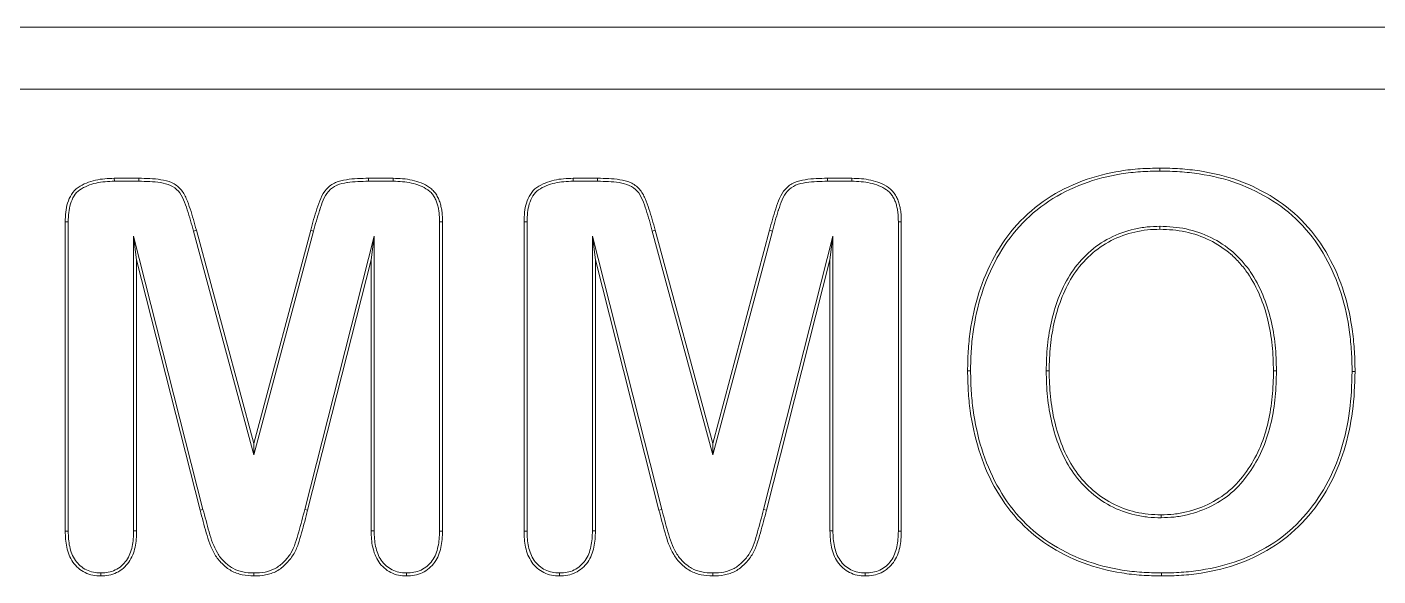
# Model space of a CAD drawing. Header units: millimetres. Extents: x 13 to 608, y 13 to 467.
# Drawn here: x 302.43 to 312.37, y 240.49 to 244.53 of the extents above; entities that cross this region are included whole.
import ezdxf

# ---------------------------------------------------------------- set-up
doc = ezdxf.new("R2010")
doc.units = ezdxf.units.MM
doc.header["$LTSCALE"] = 2.222222
doc.layers.add('Visible (ANSI)', color=7, linetype='Continuous', lineweight=9)
doc.layers.add('Visible Narrow (ANSI)', color=7, linetype='Continuous', lineweight=9)

msp = doc.modelspace()

# ---------------------------------------------------------------- linework, layer by layer
at = {"layer": 'Visible (ANSI)'}
for p, q in [((319.4366, 244.5302), (295.4366, 244.5302)), ((310.7643, 243.4708), (310.7642, 243.4927)), ((303.0726, 243.4177), (303.2525, 243.4177)), ((303.0729, 243.3958), (303.0726, 243.4177)), ((303.0729, 243.3958), (303.2523, 243.3958)), ((304.9429, 243.4177), (305.1234, 243.4177)), ((304.943, 243.3958), (305.1231, 243.3958)), ((305.1231, 243.3958), (305.1234, 243.4177)), ((306.4476, 243.4177), (306.6275, 243.4177)), ((306.4479, 243.3958), (306.4476, 243.4177)), ((306.4479, 243.3958), (306.6273, 243.3958)), ((308.3179, 243.4177), (308.4984, 243.4177)), ((308.318, 243.3958), (308.4981, 243.3958)), ((308.4981, 243.3958), (308.4984, 243.4177)), ((302.7116, 240.822), (302.7116, 243.0978)), ((302.7335, 243.0974), (302.7116, 243.0978)), ((302.7335, 240.8223), (302.7335, 243.0974)), ((305.4648, 243.0974), (305.4866, 243.0978)), ((305.4648, 243.0974), (305.4648, 240.8223)), ((305.4866, 243.0978), (305.4866, 240.822)), ((306.0866, 240.822), (306.0866, 243.0978)), ((306.1085, 243.0974), (306.0866, 243.0978)), ((306.1085, 240.8223), (306.1085, 243.0974)), ((308.8398, 243.0974), (308.8616, 243.0978)), ((308.8398, 243.0974), (308.8398, 240.8223)), ((308.8616, 243.0978), (308.8616, 240.822)), ((303.2148, 242.9928), (303.2366, 242.8177)), ((303.2148, 242.9928), (303.2148, 240.8241)), ((303.7248, 240.9828), (303.2148, 242.9928)), ((303.655, 243.0294), (304.0993, 241.3833)), ((303.6761, 243.0351), (304.0991, 241.4677)), ((304.0991, 241.4677), (304.5169, 243.0351)), ((304.0993, 241.3833), (304.5381, 243.0294)), ((304.9835, 242.9928), (304.4735, 240.9826)), ((304.9835, 242.9928), (304.9616, 242.8177)), ((304.9835, 240.8241), (304.9835, 242.9928)), ((306.5898, 242.9928), (306.6116, 242.8177)), ((306.5898, 242.9928), (306.5898, 240.8241)), ((307.0998, 240.9828), (306.5898, 242.9928)), ((307.03, 243.0294), (307.4743, 241.3833)), ((307.0511, 243.0351), (307.4741, 241.4677)), ((307.4741, 241.4677), (307.8919, 243.0351)), ((307.4743, 241.3833), (307.9131, 243.0294)), ((308.3585, 242.9928), (307.8485, 240.9826)), ((308.3585, 242.9928), (308.3366, 242.8177)), ((308.3585, 240.8241), (308.3585, 242.9928)), ((310.7643, 243.0646), (310.7642, 243.0427)), ((303.7036, 240.9773), (303.2366, 242.8177)), ((303.2366, 242.8177), (303.2366, 240.8237)), ((304.9616, 242.8177), (304.4947, 240.9773)), ((304.9616, 240.8237), (304.9616, 242.8177)), ((307.0786, 240.9773), (306.6116, 242.8177)), ((306.6116, 242.8177), (306.6116, 240.8237)), ((308.3366, 242.8177), (307.8697, 240.9773)), ((308.3366, 240.8237), (308.3366, 242.8177)), ((309.371, 242.0009), (309.3491, 242.0009)), ((309.9273, 242.0009), (309.9491, 242.0009)), ((311.621, 242.001), (311.5991, 242.0009)), ((312.1773, 241.9969), (312.1991, 241.9968)), ((304.0993, 241.3833), (304.0991, 241.4677)), ((307.4743, 241.3833), (307.4741, 241.4677)), ((303.7248, 240.9828), (303.7036, 240.9773)), ((307.0998, 240.9828), (307.0786, 240.9773)), ((310.7725, 240.9208), (310.7724, 240.9427)), ((302.7335, 240.8223), (302.7116, 240.822)), ((303.2148, 240.8241), (303.2366, 240.8237)), ((304.9835, 240.8241), (304.9616, 240.8237)), ((305.4648, 240.8223), (305.4866, 240.822)), ((306.1085, 240.8223), (306.0866, 240.822)), ((306.5898, 240.8241), (306.6116, 240.8237)), ((308.3585, 240.8241), (308.3366, 240.8237)), ((308.8398, 240.8223), (308.8616, 240.822)), ((302.973, 240.5146), (302.973, 240.4927)), ((304.0992, 240.5146), (304.0991, 240.4927)), ((305.2212, 240.5146), (305.2212, 240.4927)), ((306.348, 240.5146), (306.348, 240.4927)), ((307.4742, 240.5146), (307.4741, 240.4927)), ((308.5962, 240.5146), (308.5962, 240.4927)), ((310.776, 240.5146), (310.7759, 240.4927))]:
    msp.add_line(p, q, dxfattribs=at)
for points, knots in [([(309.3491, 242.0009), (309.3501, 242.0494), (309.351, 242.0978), (309.3567, 242.1946), (309.3617, 242.2428), (309.3823, 242.3868), (309.4028, 242.4819), (309.4908, 242.7591), (309.5838, 242.9344), (309.7793, 243.1499), (309.8536, 243.2133), (310.0153, 243.3204), (310.1026, 243.3639), (310.2843, 243.4318), (310.3787, 243.4559), (310.5223, 243.4788), (310.5705, 243.4843), (310.6672, 243.4906), (310.7157, 243.4916), (310.7642, 243.4927)], [0, 0, 0, 0, 0.000144432, 0.000144432, 0.000288864, 0.000288864, 0.000577729, 0.000577729, 0.001155457, 0.001155457, 0.001444321, 0.001444321, 0.001733186, 0.001733186, 0.00202205, 0.00202205, 0.002166482, 0.002166482, 0.002310914, 0.002310914, 0.002310914, 0.002310914]), ([(309.371, 242.0009), (309.3719, 242.0492), (309.3729, 242.0973), (309.3785, 242.1927), (309.3835, 242.2403), (309.4038, 242.3827), (309.4241, 242.4765), (309.5109, 242.75), (309.6025, 242.9224), (309.7942, 243.1338), (309.8671, 243.196), (310.0259, 243.3013), (310.1117, 243.3439), (310.2906, 243.4108), (310.3834, 243.4345), (310.5251, 243.4571), (310.5726, 243.4625), (310.6679, 243.4687), (310.7159, 243.4698), (310.7643, 243.4708)], [0, 0, 0, 0, 0.000141865, 0.000141865, 0.00028416, 0.00028416, 0.00056875, 0.00056875, 0.00113793, 0.00113793, 0.00142252, 0.00142252, 0.00170711, 0.00170711, 0.0019917, 0.0019917, 0.002133995, 0.002133995, 0.002275908, 0.002275908, 0.002275908, 0.002275908]), ([(310.7642, 243.4927), (310.8132, 243.492), (310.8621, 243.4911), (310.9598, 243.484), (311.0086, 243.4786), (311.1539, 243.4569), (311.2496, 243.4338), (311.5258, 243.3337), (311.6968, 243.2271), (311.9638, 242.9403), (312.0589, 242.7634), (312.1467, 242.483), (312.1673, 242.3869), (312.1866, 242.2412), (312.1916, 242.1925), (312.1981, 242.0947), (312.1987, 242.0458), (312.1991, 241.9968)], [0, 0, 0, 0, 0.000145502, 0.000145502, 0.000291005, 0.000291005, 0.00058201, 0.00058201, 0.001164019, 0.001164019, 0.001746029, 0.001746029, 0.002037034, 0.002037034, 0.002182536, 0.002182536, 0.002328038, 0.002328038, 0.002328038, 0.002328038]), ([(310.7643, 243.4708), (310.8132, 243.4701), (310.8613, 243.4692), (310.9576, 243.4622), (311.0059, 243.4568), (311.1494, 243.4355), (311.2436, 243.4127), (311.5154, 243.3142), (311.6834, 243.2094), (311.9451, 242.9283), (312.0388, 242.7543), (312.1254, 242.4778), (312.1457, 242.383), (312.1649, 242.2389), (312.1698, 242.1904), (312.1762, 242.094), (312.1768, 242.0459), (312.1773, 241.9969)], [0, 0, 0, 0, 0.000142942, 0.000142942, 0.000286264, 0.000286264, 0.000572909, 0.000572909, 0.001146198, 0.001146198, 0.001719487, 0.001719487, 0.002006131, 0.002006131, 0.002149453, 0.002149453, 0.002292459, 0.002292459, 0.002292459, 0.002292459]), ([(302.7116, 243.0978), (302.713, 243.1441), (302.7152, 243.1914), (302.7362, 243.2581), (302.7455, 243.2796), (302.7702, 243.3192), (302.7867, 243.3362), (302.8436, 243.3768), (302.8884, 243.3933), (302.9792, 243.4141), (303.0261, 243.4164), (303.0726, 243.4177)], [0, 0, 0, 0, 0.0001383608, 0.0001383608, 0.0002075412, 0.0002075412, 0.0002767216, 0.0002767216, 0.0004150824, 0.0004150824, 0.0005534432, 0.0005534432, 0.0005534432, 0.0005534432]), ([(302.7335, 243.0974), (302.7348, 243.1439), (302.737, 243.1881), (302.7565, 243.2499), (302.7654, 243.2702), (302.7874, 243.3055), (302.8012, 243.3197), (302.8527, 243.3564), (302.8953, 243.3724), (302.9819, 243.3923), (303.0264, 243.3945), (303.0729, 243.3958)], [0, 0, 0, 0, 0.0001293098, 0.0001293098, 0.0001941086, 0.0001941086, 0.0002589075, 0.0002589075, 0.0003885051, 0.0003885051, 0.0005178278, 0.0005178278, 0.0005178278, 0.0005178278]), ([(303.2523, 243.3958), (303.3067, 243.3951), (303.3603, 243.3944), (303.4375, 243.3813), (303.4629, 243.3755), (303.5074, 243.3557), (303.5277, 243.3415), (303.5599, 243.3058), (303.572, 243.2838), (303.5924, 243.2362), (303.6011, 243.2107), (303.6265, 243.1338), (303.6411, 243.0821), (303.6549, 243.0295), (303.655, 243.0295), (303.655, 243.0295), (303.655, 243.0294)], [0, 0, 0, 0, 0.0001562471, 0.0001562471, 0.0002344354, 0.0002344354, 0.0003126237, 0.0003126237, 0.000390812, 0.000390812, 0.0004690003, 0.0004690003, 0.0006253768, 0.0006253768, 0.0006253768, 0.0006254452, 0.0006254452, 0.0006254452, 0.0006254452]), ([(303.2525, 243.4177), (303.3068, 243.417), (303.3617, 243.4164), (303.4423, 243.4027), (303.4691, 243.3967), (303.5189, 243.3745), (303.5418, 243.3586), (303.5783, 243.318), (303.5915, 243.2937), (303.613, 243.2436), (303.6218, 243.2178), (303.6474, 243.1402), (303.6622, 243.0878), (303.6761, 243.0351)], [0, 0, 0, 0, 0.0001635606, 0.0001635606, 0.0002453408, 0.0002453408, 0.0003271211, 0.0003271211, 0.0004089014, 0.0004089014, 0.0004906817, 0.0004906817, 0.0006542422, 0.0006542422, 0.0006542422, 0.0006542422]), ([(304.5169, 243.0351), (304.5308, 243.0879), (304.5457, 243.1405), (304.5801, 243.2442), (304.5974, 243.2981), (304.6523, 243.3591), (304.6754, 243.375), (304.7255, 243.397), (304.7525, 243.4028), (304.8334, 243.4163), (304.8884, 243.417), (304.9429, 243.4177)], [0, 0, 0, 0, 0.0001638552, 0.0001638552, 0.0003277103, 0.0003277103, 0.0004096379, 0.0004096379, 0.0004915655, 0.0004915655, 0.0006554206, 0.0006554206, 0.0006554206, 0.0006554206]), ([(304.5381, 243.0294), (304.5514, 243.08), (304.5656, 243.1304), (304.5819, 243.1801), (304.5825, 243.1819), (304.583, 243.1837), (304.5836, 243.1855), (304.5995, 243.2335), (304.6151, 243.2833), (304.6479, 243.3214), (304.6487, 243.3223), (304.6495, 243.3232), (304.6503, 243.3241), (304.6664, 243.3421), (304.687, 243.3562), (304.7093, 243.366), (304.7099, 243.3662), (304.7106, 243.3665), (304.7112, 243.3668), (304.7343, 243.3766), (304.7587, 243.3817), (304.7831, 243.3857), (304.7843, 243.3859), (304.7856, 243.3861), (304.7868, 243.3863), (304.8382, 243.3945), (304.8908, 243.3952), (304.943, 243.3958)], [0, 0, 0, 0, 0.0001569451, 0.0001569451, 0.0001569451, 0.0001625791, 0.0001625791, 0.0001625791, 0.0003138903, 0.0003138903, 0.0003138903, 0.0003175408, 0.0003175408, 0.0003175408, 0.0003902403, 0.0003902403, 0.0003902403, 0.0003923629, 0.0003923629, 0.0003923629, 0.0004670083, 0.0004670083, 0.0004670083, 0.0004708354, 0.0004708354, 0.0004708354, 0.0006277806, 0.0006277806, 0.0006277806, 0.0006277806]), ([(305.1231, 243.3958), (305.1697, 243.3945), (305.2144, 243.3923), (305.3012, 243.3727), (305.3441, 243.3568), (305.3871, 243.326), (305.3952, 243.3192), (305.4096, 243.3046), (305.4155, 243.2972), (305.4265, 243.2794), (305.432, 243.2692), (305.4412, 243.25), (305.4446, 243.2406), (305.4508, 243.2196), (305.4536, 243.2083), (305.4584, 243.1868), (305.4601, 243.1764), (305.4635, 243.1437), (305.4641, 243.1205), (305.4648, 243.0974)], [0, 0, 0, 0, 0.0001310931, 0.0001310931, 0.0002624649, 0.0002624649, 0.0002953079, 0.0002953079, 0.0003281508, 0.0003281508, 0.0003609938, 0.0003609938, 0.0003938367, 0.0003938367, 0.0004266797, 0.0004266797, 0.0004595227, 0.0004595227, 0.0005248946, 0.0005248946, 0.0005248946, 0.0005248946]), ([(305.1234, 243.4177), (305.17, 243.4164), (305.217, 243.4142), (305.3082, 243.3935), (305.3533, 243.3772), (305.4007, 243.3431), (305.4097, 243.3356), (305.4262, 243.319), (305.4334, 243.3097), (305.4457, 243.2899), (305.4513, 243.2795), (305.4614, 243.2584), (305.4654, 243.2475), (305.472, 243.225), (305.4748, 243.2137), (305.4799, 243.1909), (305.4818, 243.1794), (305.4854, 243.1445), (305.4859, 243.1211), (305.4866, 243.0978)], [0, 0, 0, 0, 0.000139501, 0.000139501, 0.0002790019, 0.0002790019, 0.0003138772, 0.0003138772, 0.0003487524, 0.0003487524, 0.0003836277, 0.0003836277, 0.0004185029, 0.0004185029, 0.0004533782, 0.0004533782, 0.0004882534, 0.0004882534, 0.0005580039, 0.0005580039, 0.0005580039, 0.0005580039]), ([(306.0866, 243.0978), (306.088, 243.1441), (306.0902, 243.1914), (306.1112, 243.2581), (306.1205, 243.2796), (306.1452, 243.3192), (306.1617, 243.3362), (306.2186, 243.3768), (306.2634, 243.3933), (306.3542, 243.4141), (306.4011, 243.4164), (306.4476, 243.4177)], [0, 0, 0, 0, 0.0001383608, 0.0001383608, 0.0002075412, 0.0002075412, 0.0002767216, 0.0002767216, 0.0004150824, 0.0004150824, 0.0005534432, 0.0005534432, 0.0005534432, 0.0005534432]), ([(306.1085, 243.0974), (306.1098, 243.1439), (306.112, 243.1881), (306.1315, 243.2499), (306.1404, 243.2702), (306.1624, 243.3055), (306.1762, 243.3197), (306.2277, 243.3564), (306.2703, 243.3724), (306.3569, 243.3923), (306.4014, 243.3945), (306.4479, 243.3958)], [0, 0, 0, 0, 0.0001293098, 0.0001293098, 0.0001941086, 0.0001941086, 0.0002589075, 0.0002589075, 0.0003885051, 0.0003885051, 0.0005178278, 0.0005178278, 0.0005178278, 0.0005178278]), ([(306.6273, 243.3958), (306.6817, 243.3951), (306.7353, 243.3944), (306.8125, 243.3813), (306.8379, 243.3755), (306.8824, 243.3557), (306.9027, 243.3415), (306.9349, 243.3058), (306.947, 243.2838), (306.9674, 243.2362), (306.9761, 243.2107), (307.0015, 243.1338), (307.0161, 243.0821), (307.0299, 243.0295), (307.03, 243.0295), (307.03, 243.0295), (307.03, 243.0294)], [0, 0, 0, 0, 0.0001562471, 0.0001562471, 0.0002344354, 0.0002344354, 0.0003126237, 0.0003126237, 0.000390812, 0.000390812, 0.0004690003, 0.0004690003, 0.0006253768, 0.0006253768, 0.0006253768, 0.0006254452, 0.0006254452, 0.0006254452, 0.0006254452]), ([(306.6275, 243.4177), (306.6818, 243.417), (306.7367, 243.4164), (306.8173, 243.4027), (306.8441, 243.3967), (306.8939, 243.3745), (306.9168, 243.3586), (306.9533, 243.318), (306.9665, 243.2937), (306.988, 243.2436), (306.9968, 243.2178), (307.0224, 243.1402), (307.0372, 243.0878), (307.0511, 243.0351)], [0, 0, 0, 0, 0.0001635606, 0.0001635606, 0.0002453408, 0.0002453408, 0.0003271211, 0.0003271211, 0.0004089014, 0.0004089014, 0.0004906817, 0.0004906817, 0.0006542422, 0.0006542422, 0.0006542422, 0.0006542422]), ([(307.8919, 243.0351), (307.9058, 243.0879), (307.9207, 243.1405), (307.9551, 243.2442), (307.9724, 243.2981), (308.0273, 243.3591), (308.0504, 243.375), (308.1005, 243.397), (308.1275, 243.4028), (308.2084, 243.4163), (308.2634, 243.417), (308.3179, 243.4177)], [0, 0, 0, 0, 0.0001638552, 0.0001638552, 0.0003277103, 0.0003277103, 0.0004096379, 0.0004096379, 0.0004915655, 0.0004915655, 0.0006554206, 0.0006554206, 0.0006554206, 0.0006554206]), ([(307.9131, 243.0294), (307.9264, 243.08), (307.9406, 243.1304), (307.9569, 243.1801), (307.9575, 243.1819), (307.958, 243.1837), (307.9586, 243.1855), (307.9749, 243.2346), (307.9909, 243.286), (308.0253, 243.3241), (308.0414, 243.3421), (308.062, 243.3562), (308.0843, 243.366), (308.0849, 243.3662), (308.0856, 243.3665), (308.0862, 243.3668), (308.1093, 243.3766), (308.1337, 243.3817), (308.1581, 243.3857), (308.1593, 243.3859), (308.1606, 243.3861), (308.1618, 243.3863), (308.2132, 243.3945), (308.2658, 243.3952), (308.318, 243.3958)], [0, 0, 0, 0, 0.0001569451, 0.0001569451, 0.0001569451, 0.0001625791, 0.0001625791, 0.0001625791, 0.0003175408, 0.0003175408, 0.0003175408, 0.0003902403, 0.0003902403, 0.0003902403, 0.0003923629, 0.0003923629, 0.0003923629, 0.0004670083, 0.0004670083, 0.0004670083, 0.0004708354, 0.0004708354, 0.0004708354, 0.0006277806, 0.0006277806, 0.0006277806, 0.0006277806]), ([(308.4981, 243.3958), (308.5447, 243.3945), (308.5894, 243.3923), (308.6762, 243.3727), (308.7191, 243.3568), (308.7621, 243.326), (308.7702, 243.3192), (308.7846, 243.3046), (308.7905, 243.2972), (308.8015, 243.2794), (308.807, 243.2692), (308.8162, 243.25), (308.8196, 243.2406), (308.8258, 243.2196), (308.8286, 243.2083), (308.8334, 243.1868), (308.8351, 243.1764), (308.8385, 243.1437), (308.8391, 243.1205), (308.8398, 243.0974)], [0, 0, 0, 0, 0.0001310931, 0.0001310931, 0.0002624649, 0.0002624649, 0.0002953079, 0.0002953079, 0.0003281508, 0.0003281508, 0.0003609938, 0.0003609938, 0.0003938367, 0.0003938367, 0.0004266797, 0.0004266797, 0.0004595227, 0.0004595227, 0.0005248946, 0.0005248946, 0.0005248946, 0.0005248946]), ([(308.4984, 243.4177), (308.545, 243.4164), (308.592, 243.4142), (308.6832, 243.3935), (308.7283, 243.3772), (308.7757, 243.3431), (308.7847, 243.3356), (308.8012, 243.319), (308.8084, 243.3097), (308.8207, 243.2899), (308.8263, 243.2795), (308.8364, 243.2584), (308.8404, 243.2475), (308.847, 243.225), (308.8498, 243.2137), (308.8549, 243.1909), (308.8568, 243.1794), (308.8604, 243.1445), (308.8609, 243.1211), (308.8616, 243.0978)], [0, 0, 0, 0, 0.000139501, 0.000139501, 0.0002790019, 0.0002790019, 0.0003138772, 0.0003138772, 0.0003487524, 0.0003487524, 0.0003836277, 0.0003836277, 0.0004185029, 0.0004185029, 0.0004533782, 0.0004533782, 0.0004882534, 0.0004882534, 0.0005580039, 0.0005580039, 0.0005580039, 0.0005580039]), ([(310.7643, 243.0646), (310.7641, 243.0646), (310.7639, 243.0646), (310.7636, 243.0645), (310.7327, 243.0638), (310.7009, 243.063), (310.6371, 243.0563), (310.6057, 243.0508), (310.5126, 243.0293), (310.4519, 243.0077), (310.2813, 242.9198), (310.1842, 242.8303), (310.043, 242.6179), (309.9972, 242.4979), (309.9537, 242.3137), (309.9436, 242.2515), (309.9303, 242.1264), (309.9285, 242.0632), (309.9273, 242.0013), (309.9273, 242.0012), (309.9273, 242.001), (309.9273, 242.0009)], [0, 0, 0, 0, 0.000000661, 0.000000661, 0.000000661, 0.000095075, 0.000095075, 0.00018949, 0.00018949, 0.000378318, 0.000378318, 0.000755976, 0.000755976, 0.001133633, 0.001133633, 0.001322462, 0.001322462, 0.00151129, 0.00151129, 0.00151129, 0.001511724, 0.001511724, 0.001511724, 0.001511724]), ([(310.7642, 243.0427), (310.7332, 243.0419), (310.7021, 243.0411), (310.6405, 243.0347), (310.6098, 243.0293), (310.5191, 243.0084), (310.4602, 242.9873), (310.2947, 242.9021), (310.2005, 242.8153), (310.0631, 242.6087), (310.018, 242.4908), (309.9752, 242.3097), (309.9653, 242.2483), (309.9521, 242.125), (309.9504, 242.0629), (309.9491, 242.0009)], [0, 0, 0, 0, 0.000092255, 0.000092255, 0.00018451, 0.00018451, 0.00036902, 0.00036902, 0.000738039, 0.000738039, 0.001107059, 0.001107059, 0.001291569, 0.001291569, 0.001476078, 0.001476078, 0.001476078, 0.001476078]), ([(311.5991, 242.0009), (311.5978, 242.0636), (311.5963, 242.1264), (311.5834, 242.2513), (311.5728, 242.3133), (311.5434, 242.4354), (311.5241, 242.4953), (311.4752, 242.611), (311.4462, 242.667), (311.3928, 242.7445), (311.373, 242.7689), (311.3316, 242.8161), (311.3095, 242.8385), (311.2382, 242.8999), (311.1853, 242.9346), (311.0725, 242.9899), (311.0126, 243.0104), (310.8898, 243.037), (310.8269, 243.0405), (310.7642, 243.0427)], [0, 0, 0, 0, 0.000186437, 0.000186437, 0.000372874, 0.000372874, 0.00055931, 0.00055931, 0.000745747, 0.000745747, 0.000838966, 0.000838966, 0.000932184, 0.000932184, 0.001118621, 0.001118621, 0.001305058, 0.001305058, 0.001491494, 0.001491494, 0.001491494, 0.001491494]), ([(311.621, 242.001), (311.621, 242.0011), (311.621, 242.0012), (311.621, 242.0014), (311.6196, 242.064), (311.6181, 242.1277), (311.605, 242.2545), (311.5944, 242.3174), (311.5644, 242.4415), (311.5447, 242.5027), (311.4949, 242.6206), (311.4656, 242.6775), (311.4102, 242.7579), (311.3899, 242.7827), (311.3475, 242.8311), (311.3246, 242.8543), (311.2508, 242.9179), (311.1966, 242.9534), (311.0804, 243.0104), (311.019, 243.0314), (310.8927, 243.0588), (310.8274, 243.0624), (310.7649, 243.0645), (310.7647, 243.0645), (310.7645, 243.0646), (310.7643, 243.0646)], [0, 0, 0, 0, 0.000000366, 0.000000366, 0.000000366, 0.000190836, 0.000190836, 0.000381306, 0.000381306, 0.000571776, 0.000571776, 0.000762246, 0.000762246, 0.000857481, 0.000857481, 0.000952716, 0.000952716, 0.001143186, 0.001143186, 0.001333656, 0.001333656, 0.001524126, 0.001524126, 0.001524126, 0.001524787, 0.001524787, 0.001524787, 0.001524787]), ([(310.7759, 240.4927), (310.7269, 240.4939), (310.678, 240.495), (310.5803, 240.5016), (310.5316, 240.5072), (310.3865, 240.5305), (310.291, 240.5543), (310.1076, 240.6232), (310.0194, 240.6673), (309.8555, 240.7745), (309.7808, 240.8392), (309.6488, 240.9839), (309.5929, 241.0652), (309.4984, 241.2368), (309.4609, 241.3278), (309.4031, 241.515), (309.3823, 241.611), (309.362, 241.7565), (309.357, 241.8052), (309.3512, 241.903), (309.3502, 241.9519), (309.3491, 242.0009)], [0, 0, 0, 0, 0.000145302, 0.000145302, 0.000290605, 0.000290605, 0.000581209, 0.000581209, 0.000871814, 0.000871814, 0.001162418, 0.001162418, 0.001453023, 0.001453023, 0.001743627, 0.001743627, 0.002034232, 0.002034232, 0.002179534, 0.002179534, 0.002324837, 0.002324837, 0.002324837, 0.002324837]), ([(310.776, 240.5146), (310.7272, 240.5157), (310.6787, 240.5169), (310.5824, 240.5234), (310.5344, 240.5289), (310.3912, 240.5519), (310.2972, 240.5754), (310.1168, 240.6431), (310.0298, 240.6866), (309.8691, 240.7918), (309.7958, 240.8552), (309.6661, 240.9973), (309.6114, 241.0769), (309.5182, 241.2462), (309.4815, 241.3354), (309.4243, 241.5203), (309.4038, 241.6151), (309.3837, 241.759), (309.3788, 241.8071), (309.3731, 241.9036), (309.3721, 241.9521), (309.371, 242.0009)], [0, 0, 0, 0, 0.000142703, 0.000142703, 0.000285858, 0.000285858, 0.000572169, 0.000572169, 0.00085848, 0.00085848, 0.001144791, 0.001144791, 0.001431102, 0.001431102, 0.001717413, 0.001717413, 0.002003724, 0.002003724, 0.002146879, 0.002146879, 0.002289606, 0.002289606, 0.002289606, 0.002289606]), ([(309.9273, 242.0009), (309.9273, 242.0007), (309.9273, 242.0006), (309.9273, 242.0005), (309.9285, 241.9378), (309.9303, 241.8738), (309.9437, 241.7471), (309.9539, 241.6841), (309.9829, 241.5597), (310.0018, 241.4983), (310.0507, 241.3797), (310.0793, 241.3223), (310.1513, 241.2143), (310.1939, 241.1655), (310.2887, 241.0779), (310.3414, 241.0394), (310.456, 240.9784), (310.5174, 240.9566), (310.6118, 240.9343), (310.6439, 240.929), (310.7084, 240.9226), (310.7404, 240.9217), (310.7718, 240.9208), (310.772, 240.9208), (310.7722, 240.9208), (310.7725, 240.9208)], [0, 0, 0, 0, 0.000000433, 0.000000433, 0.000000433, 0.000191401, 0.000191401, 0.000382369, 0.000382369, 0.000573336, 0.000573336, 0.000764304, 0.000764304, 0.000955272, 0.000955272, 0.001146239, 0.001146239, 0.001337207, 0.001337207, 0.001432691, 0.001432691, 0.001528175, 0.001528175, 0.001528175, 0.001528851, 0.001528851, 0.001528851, 0.001528851]), ([(309.9491, 242.0009), (309.9504, 241.9381), (309.9522, 241.8752), (309.9654, 241.7502), (309.9755, 241.6881), (310.0039, 241.5657), (310.0226, 241.5054), (310.0704, 241.3893), (310.0987, 241.3327), (310.1684, 241.2282), (310.21, 241.1804), (310.3023, 241.0951), (310.3535, 241.0577), (310.4645, 240.9987), (310.5242, 240.9774), (310.6159, 240.9558), (310.647, 240.9506), (310.7096, 240.9444), (310.741, 240.9435), (310.7724, 240.9427)], [0, 0, 0, 0, 0.000186888, 0.000186888, 0.000373776, 0.000373776, 0.000560664, 0.000560664, 0.000747552, 0.000747552, 0.00093444, 0.00093444, 0.001121328, 0.001121328, 0.001308216, 0.001308216, 0.00140166, 0.00140166, 0.001495104, 0.001495104, 0.001495104, 0.001495104]), ([(310.7724, 240.9427), (310.8039, 240.9437), (310.8354, 240.9448), (310.898, 240.951), (310.9291, 240.9564), (311.0211, 240.9787), (311.0807, 241.0004), (311.193, 241.0577), (311.2457, 241.0932), (311.3382, 241.1787), (311.3787, 241.2275), (311.4489, 241.3321), (311.4784, 241.3881), (311.5274, 241.5041), (311.5458, 241.5646), (311.5742, 241.6873), (311.584, 241.7496), (311.5964, 241.8749), (311.5985, 241.9379), (311.5991, 242.0009)], [0, 0, 0, 0, 0.000093578, 0.000093578, 0.000187156, 0.000187156, 0.000374312, 0.000374312, 0.000561468, 0.000561468, 0.000748624, 0.000748624, 0.00093578, 0.00093578, 0.001122936, 0.001122936, 0.001310093, 0.001310093, 0.001497249, 0.001497249, 0.001497249, 0.001497249]), ([(310.7725, 240.9208), (310.7727, 240.9208), (310.7729, 240.9208), (310.7731, 240.9208), (310.8046, 240.9219), (310.8366, 240.9229), (310.9011, 240.9293), (310.9334, 240.935), (311.028, 240.9578), (311.089, 240.9801), (311.2045, 241.039), (311.259, 241.0757), (311.3546, 241.1641), (311.396, 241.214), (311.4679, 241.3212), (311.498, 241.3783), (311.5481, 241.4968), (311.5669, 241.5588), (311.5957, 241.6832), (311.6057, 241.7467), (311.6183, 241.8735), (311.6203, 241.9376), (311.621, 242.0006), (311.621, 242.0008), (311.621, 242.0009), (311.621, 242.001)], [0, 0, 0, 0, 0.000000675, 0.000000675, 0.000000675, 0.000096431, 0.000096431, 0.000192186, 0.000192186, 0.000383697, 0.000383697, 0.000575207, 0.000575207, 0.000766718, 0.000766718, 0.000958229, 0.000958229, 0.00114974, 0.00114974, 0.00134125, 0.00134125, 0.001532761, 0.001532761, 0.001532761, 0.001533127, 0.001533127, 0.001533127, 0.001533127]), ([(312.1991, 241.9968), (312.1971, 241.8991), (312.1935, 241.8012), (312.1673, 241.6074), (312.1469, 241.5114), (312.0609, 241.231), (311.9658, 241.0548), (311.7694, 240.8369), (311.6948, 240.7724), (311.5316, 240.6647), (311.4436, 240.6206), (311.2603, 240.5522), (311.1647, 240.5297), (311.0198, 240.5066), (310.9712, 240.5008), (310.8737, 240.4945), (310.8248, 240.4936), (310.7759, 240.4927)], [0, 0, 0, 0, 0.00029151, 0.00029151, 0.000583021, 0.000583021, 0.001166041, 0.001166041, 0.001457551, 0.001457551, 0.001749062, 0.001749062, 0.002040572, 0.002040572, 0.002186327, 0.002186327, 0.002332082, 0.002332082, 0.002332082, 0.002332082]), ([(312.1773, 241.9969), (312.1752, 241.8992), (312.1717, 241.8029), (312.1457, 241.6115), (312.1256, 241.5165), (312.0408, 241.2401), (311.9473, 241.067), (311.7543, 240.8528), (311.6813, 240.7897), (311.521, 240.684), (311.4344, 240.6405), (311.2542, 240.5733), (311.1601, 240.5511), (311.0169, 240.5283), (310.9691, 240.5226), (310.8731, 240.5164), (310.8247, 240.5155), (310.776, 240.5146)], [0, 0, 0, 0, 0.000286903, 0.000286903, 0.000574123, 0.000574123, 0.001148564, 0.001148564, 0.001435784, 0.001435784, 0.001723005, 0.001723005, 0.002010225, 0.002010225, 0.002153835, 0.002153835, 0.002296991, 0.002296991, 0.002296991, 0.002296991]), ([(304.0991, 240.4927), (304.0705, 240.4936), (304.0417, 240.4953), (303.9855, 240.5076), (303.9582, 240.5173), (303.908, 240.5453), (303.8852, 240.5632), (303.8444, 240.6037), (303.8265, 240.6264), (303.7832, 240.701), (303.7639, 240.7556), (303.7328, 240.8662), (303.7189, 240.9219), (303.7036, 240.9773)], [0, 0, 0, 0, 0.0000855419, 0.0000855419, 0.0001710838, 0.0001710838, 0.0002566257, 0.0002566257, 0.0003421676, 0.0003421676, 0.0005132513, 0.0005132513, 0.0006843351, 0.0006843351, 0.0006843351, 0.0006843351]), ([(304.0992, 240.5146), (304.0706, 240.5155), (304.0444, 240.5171), (303.9919, 240.5286), (303.9669, 240.5375), (303.9205, 240.5634), (303.8996, 240.5798), (303.8607, 240.6183), (303.8448, 240.6385), (303.8034, 240.7097), (303.7847, 240.7624), (303.7541, 240.8712), (303.74, 240.9276), (303.7248, 240.9828)], [0, 0, 0, 0, 0.0000816039, 0.0000816039, 0.0001638667, 0.0001638667, 0.0002461296, 0.0002461296, 0.0003283924, 0.0003283924, 0.0004929181, 0.0004929181, 0.0006572285, 0.0006572285, 0.0006572285, 0.0006572285]), ([(304.4947, 240.9773), (304.4805, 240.9214), (304.4658, 240.8656), (304.4416, 240.7826), (304.4338, 240.7548), (304.4158, 240.7), (304.4042, 240.6734), (304.3739, 240.6243), (304.355, 240.6022), (304.3148, 240.5608), (304.2921, 240.5424), (304.2413, 240.5151), (304.2136, 240.5058), (304.1569, 240.4946), (304.128, 240.4935), (304.0991, 240.4927)], [0, 0, 0, 0, 0.0001729039, 0.0001729039, 0.0002593559, 0.0002593559, 0.0003458079, 0.0003458079, 0.0004322598, 0.0004322598, 0.0005187118, 0.0005187118, 0.0006051638, 0.0006051638, 0.0006916157, 0.0006916157, 0.0006916157, 0.0006916157]), ([(304.4735, 240.9826), (304.4592, 240.9267), (304.4447, 240.8715), (304.4287, 240.8164), (304.4206, 240.7888), (304.4127, 240.7606), (304.404, 240.7342), (304.3954, 240.7079), (304.3845, 240.6831), (304.3705, 240.6603), (304.3564, 240.6375), (304.3383, 240.6164), (304.3192, 240.5967), (304.3002, 240.5771), (304.2795, 240.5605), (304.2564, 240.548), (304.2332, 240.5356), (304.2074, 240.5269), (304.181, 240.5217), (304.1548, 240.5165), (304.128, 240.5154), (304.0992, 240.5146)], [0, 0, 0, 0, 0.0001659301, 0.0001659301, 0.0001659301, 0.0002489003, 0.0002489003, 0.0002489003, 0.0003318706, 0.0003318706, 0.0003318706, 0.0004148409, 0.0004148409, 0.0004148409, 0.0004978112, 0.0004978112, 0.0004978112, 0.0005807814, 0.0005807814, 0.0005807814, 0.0006630891, 0.0006630891, 0.0006630891, 0.0006630891]), ([(307.4741, 240.4927), (307.4455, 240.4936), (307.4167, 240.4953), (307.3605, 240.5076), (307.3332, 240.5173), (307.283, 240.5453), (307.2602, 240.5632), (307.2194, 240.6037), (307.2015, 240.6264), (307.1582, 240.701), (307.1389, 240.7556), (307.1078, 240.8662), (307.0939, 240.9219), (307.0786, 240.9773)], [0, 0, 0, 0, 0.0000855419, 0.0000855419, 0.0001710838, 0.0001710838, 0.0002566257, 0.0002566257, 0.0003421676, 0.0003421676, 0.0005132513, 0.0005132513, 0.0006843351, 0.0006843351, 0.0006843351, 0.0006843351]), ([(307.4742, 240.5146), (307.4456, 240.5155), (307.4194, 240.5171), (307.3669, 240.5286), (307.3419, 240.5375), (307.2955, 240.5634), (307.2746, 240.5798), (307.2357, 240.6183), (307.2198, 240.6385), (307.1784, 240.7097), (307.1597, 240.7624), (307.1291, 240.8712), (307.115, 240.9276), (307.0998, 240.9828)], [0, 0, 0, 0, 0.0000816039, 0.0000816039, 0.0001638667, 0.0001638667, 0.0002461296, 0.0002461296, 0.0003283924, 0.0003283924, 0.0004929181, 0.0004929181, 0.0006572285, 0.0006572285, 0.0006572285, 0.0006572285]), ([(307.8697, 240.9773), (307.8555, 240.9214), (307.8408, 240.8656), (307.8166, 240.7826), (307.8088, 240.7548), (307.7908, 240.7), (307.7792, 240.6734), (307.7489, 240.6243), (307.73, 240.6022), (307.6898, 240.5608), (307.6671, 240.5424), (307.6163, 240.5151), (307.5886, 240.5058), (307.5319, 240.4946), (307.503, 240.4935), (307.4741, 240.4927)], [0, 0, 0, 0, 0.0001729039, 0.0001729039, 0.0002593559, 0.0002593559, 0.0003458079, 0.0003458079, 0.0004322598, 0.0004322598, 0.0005187118, 0.0005187118, 0.0006051638, 0.0006051638, 0.0006916157, 0.0006916157, 0.0006916157, 0.0006916157]), ([(307.8485, 240.9826), (307.8342, 240.9267), (307.8197, 240.8715), (307.8037, 240.8164), (307.7956, 240.7888), (307.7877, 240.7606), (307.779, 240.7342), (307.7704, 240.7079), (307.7595, 240.6831), (307.7455, 240.6603), (307.7314, 240.6375), (307.7133, 240.6164), (307.6942, 240.5967), (307.6752, 240.5771), (307.6545, 240.5605), (307.6314, 240.548), (307.6082, 240.5356), (307.5824, 240.5269), (307.556, 240.5217), (307.5298, 240.5165), (307.503, 240.5154), (307.4742, 240.5146)], [0, 0, 0, 0, 0.0001659301, 0.0001659301, 0.0001659301, 0.0002489003, 0.0002489003, 0.0002489003, 0.0003318706, 0.0003318706, 0.0003318706, 0.0004148409, 0.0004148409, 0.0004148409, 0.0004978112, 0.0004978112, 0.0004978112, 0.0005807814, 0.0005807814, 0.0005807814, 0.0006630891, 0.0006630891, 0.0006630891, 0.0006630891]), ([(302.973, 240.4927), (302.9531, 240.4937), (302.9333, 240.4948), (302.8945, 240.5027), (302.8755, 240.5092), (302.8221, 240.5354), (302.791, 240.562), (302.7457, 240.6273), (302.7312, 240.665), (302.7146, 240.7426), (302.7129, 240.7825), (302.7116, 240.822)], [0, 0, 0, 0, 0.0000588057, 0.0000588057, 0.0001176113, 0.0001176113, 0.0002352226, 0.0002352226, 0.0003528339, 0.0003528339, 0.0004704453, 0.0004704453, 0.0004704453, 0.0004704453]), ([(302.973, 240.5146), (302.9535, 240.5156), (302.9354, 240.5167), (302.9008, 240.5237), (302.8835, 240.5297), (302.8349, 240.5535), (302.807, 240.5774), (302.7657, 240.6368), (302.7521, 240.6718), (302.7365, 240.7449), (302.7348, 240.7828), (302.7335, 240.8223)], [0, 0, 0, 0, 0.0000535108, 0.0000535108, 0.0001080656, 0.0001080656, 0.0002171751, 0.0002171751, 0.0003262847, 0.0003262847, 0.0004350684, 0.0004350684, 0.0004350684, 0.0004350684]), ([(303.2148, 240.8241), (303.2136, 240.784), (303.2117, 240.7464), (303.1955, 240.6723), (303.1828, 240.6369), (303.1407, 240.5774), (303.1123, 240.5526), (303.0636, 240.5289), (303.0463, 240.5233), (303.0111, 240.5167), (302.9926, 240.5156), (302.973, 240.5146)], [0, 0, 0, 0, 0.0001108054, 0.0001108054, 0.0002219141, 0.0002219141, 0.0003330228, 0.0003330228, 0.0003885771, 0.0003885771, 0.0004430736, 0.0004430736, 0.0004430736, 0.0004430736]), ([(303.2366, 240.8237), (303.2354, 240.7838), (303.2336, 240.7437), (303.2164, 240.6656), (303.2027, 240.6272), (303.1565, 240.5618), (303.1254, 240.5347), (303.0714, 240.5084), (303.0522, 240.5022), (303.0129, 240.4948), (302.993, 240.4937), (302.973, 240.4927)], [0, 0, 0, 0, 0.0001190276, 0.0001190276, 0.0002380551, 0.0002380551, 0.0003570827, 0.0003570827, 0.0004165965, 0.0004165965, 0.0004761102, 0.0004761102, 0.0004761102, 0.0004761102]), ([(305.2212, 240.4927), (305.2014, 240.4938), (305.1816, 240.4948), (305.1428, 240.5028), (305.1239, 240.5095), (305.071, 240.5367), (305.0405, 240.5638), (304.9954, 240.6291), (304.9814, 240.667), (304.9646, 240.7444), (304.9629, 240.7842), (304.9616, 240.8237)], [0, 0, 0, 0, 0.0000587973, 0.0000587973, 0.0001175947, 0.0001175947, 0.0002351893, 0.0002351893, 0.000352784, 0.000352784, 0.0004703787, 0.0004703787, 0.0004703787, 0.0004703787]), ([(305.2212, 240.5146), (305.2018, 240.5156), (305.1837, 240.5167), (305.1492, 240.5238), (305.1322, 240.5298), (305.0844, 240.5544), (305.0565, 240.5791), (305.0154, 240.6386), (305.0024, 240.6737), (304.9865, 240.7469), (304.9848, 240.7845), (304.9835, 240.8241)], [0, 0, 0, 0, 0.0000534344, 0.0000534344, 0.0001079211, 0.0001079211, 0.0002168945, 0.0002168945, 0.0003258679, 0.0003258679, 0.000434532, 0.000434532, 0.000434532, 0.000434532]), ([(305.4648, 240.8223), (305.4635, 240.7823), (305.4617, 240.7445), (305.4453, 240.6706), (305.4323, 240.6352), (305.39, 240.576), (305.3611, 240.5519), (305.3122, 240.5287), (305.2947, 240.5231), (305.2594, 240.5166), (305.2409, 240.5156), (305.2212, 240.5146)], [0, 0, 0, 0, 0.0001109507, 0.0001109507, 0.0002222165, 0.0002222165, 0.0003334823, 0.0003334823, 0.0003891152, 0.0003891152, 0.0004436798, 0.0004436798, 0.0004436798, 0.0004436798]), ([(305.4866, 240.822), (305.4854, 240.7821), (305.4835, 240.7419), (305.4662, 240.6639), (305.4522, 240.6255), (305.4057, 240.5603), (305.374, 240.5338), (305.3198, 240.5081), (305.3005, 240.502), (305.2612, 240.4947), (305.2412, 240.4937), (305.2212, 240.4927)], [0, 0, 0, 0, 0.0001191731, 0.0001191731, 0.0002383462, 0.0002383462, 0.0003575194, 0.0003575194, 0.0004171059, 0.0004171059, 0.0004766925, 0.0004766925, 0.0004766925, 0.0004766925]), ([(306.348, 240.4927), (306.3281, 240.4937), (306.3083, 240.4948), (306.2695, 240.5027), (306.2505, 240.5092), (306.1971, 240.5354), (306.166, 240.562), (306.1207, 240.6273), (306.1062, 240.665), (306.0896, 240.7426), (306.0879, 240.7825), (306.0866, 240.822)], [0, 0, 0, 0, 0.0000588057, 0.0000588057, 0.0001176113, 0.0001176113, 0.0002352226, 0.0002352226, 0.0003528339, 0.0003528339, 0.0004704453, 0.0004704453, 0.0004704453, 0.0004704453]), ([(306.348, 240.5146), (306.3285, 240.5156), (306.3104, 240.5167), (306.2758, 240.5237), (306.2585, 240.5297), (306.2099, 240.5535), (306.182, 240.5774), (306.1407, 240.6368), (306.1271, 240.6718), (306.1115, 240.7449), (306.1098, 240.7828), (306.1085, 240.8223)], [0, 0, 0, 0, 0.0000535108, 0.0000535108, 0.0001080656, 0.0001080656, 0.0002171751, 0.0002171751, 0.0003262847, 0.0003262847, 0.0004350684, 0.0004350684, 0.0004350684, 0.0004350684]), ([(306.5898, 240.8241), (306.5886, 240.784), (306.5867, 240.7464), (306.5705, 240.6723), (306.5578, 240.6369), (306.5157, 240.5774), (306.4873, 240.5526), (306.4386, 240.5289), (306.4213, 240.5233), (306.3861, 240.5167), (306.3676, 240.5156), (306.348, 240.5146)], [0, 0, 0, 0, 0.0001108054, 0.0001108054, 0.0002219141, 0.0002219141, 0.0003330228, 0.0003330228, 0.0003885771, 0.0003885771, 0.0004430736, 0.0004430736, 0.0004430736, 0.0004430736]), ([(306.6116, 240.8237), (306.6104, 240.7838), (306.6086, 240.7437), (306.5914, 240.6656), (306.5777, 240.6272), (306.5315, 240.5618), (306.5004, 240.5347), (306.4464, 240.5084), (306.4272, 240.5022), (306.3879, 240.4948), (306.368, 240.4937), (306.348, 240.4927)], [0, 0, 0, 0, 0.0001190276, 0.0001190276, 0.0002380551, 0.0002380551, 0.0003570827, 0.0003570827, 0.0004165965, 0.0004165965, 0.0004761102, 0.0004761102, 0.0004761102, 0.0004761102]), ([(308.5962, 240.4927), (308.5764, 240.4938), (308.5566, 240.4948), (308.5178, 240.5028), (308.4989, 240.5095), (308.446, 240.5367), (308.4155, 240.5638), (308.3704, 240.6291), (308.3564, 240.667), (308.3396, 240.7444), (308.3379, 240.7842), (308.3366, 240.8237)], [0, 0, 0, 0, 0.0000587973, 0.0000587973, 0.0001175947, 0.0001175947, 0.0002351893, 0.0002351893, 0.000352784, 0.000352784, 0.0004703787, 0.0004703787, 0.0004703787, 0.0004703787]), ([(308.5962, 240.5146), (308.5768, 240.5156), (308.5587, 240.5167), (308.5242, 240.5238), (308.5072, 240.5298), (308.4594, 240.5544), (308.4315, 240.5791), (308.3904, 240.6386), (308.3774, 240.6737), (308.3615, 240.7469), (308.3598, 240.7845), (308.3585, 240.8241)], [0, 0, 0, 0, 0.0000534344, 0.0000534344, 0.0001079211, 0.0001079211, 0.0002168945, 0.0002168945, 0.0003258679, 0.0003258679, 0.000434532, 0.000434532, 0.000434532, 0.000434532]), ([(308.8398, 240.8223), (308.8385, 240.7823), (308.8367, 240.7445), (308.8203, 240.6706), (308.8073, 240.6352), (308.765, 240.576), (308.7361, 240.5519), (308.6872, 240.5287), (308.6697, 240.5231), (308.6344, 240.5166), (308.6159, 240.5156), (308.5962, 240.5146)], [0, 0, 0, 0, 0.0001109507, 0.0001109507, 0.0002222165, 0.0002222165, 0.0003334823, 0.0003334823, 0.0003891152, 0.0003891152, 0.0004436798, 0.0004436798, 0.0004436798, 0.0004436798]), ([(308.8616, 240.822), (308.8604, 240.7821), (308.8585, 240.7419), (308.8412, 240.6639), (308.8272, 240.6255), (308.7807, 240.5603), (308.749, 240.5338), (308.6948, 240.5081), (308.6755, 240.502), (308.6362, 240.4947), (308.6162, 240.4937), (308.5962, 240.4927)], [0, 0, 0, 0, 0.0001191731, 0.0001191731, 0.0002383462, 0.0002383462, 0.0003575194, 0.0003575194, 0.0004171059, 0.0004171059, 0.0004766925, 0.0004766925, 0.0004766925, 0.0004766925])]:
    msp.add_open_spline(points, degree=3, knots=knots, dxfattribs=at)
at = {"layer": 'Visible Narrow (ANSI)'}
for p, q in [((319.4366, 244.0719), (295.4366, 244.0719)), ((303.2523, 243.3958), (303.2525, 243.4177)), ((304.943, 243.3958), (304.9429, 243.4177)), ((306.6273, 243.3958), (306.6275, 243.4177)), ((308.318, 243.3958), (308.3179, 243.4177)), ((303.655, 243.0294), (303.6761, 243.0351)), ((304.5381, 243.0294), (304.5169, 243.0351)), ((307.03, 243.0294), (307.0511, 243.0351)), ((307.9131, 243.0294), (307.8919, 243.0351)), ((304.4735, 240.9826), (304.4947, 240.9773)), ((307.8485, 240.9826), (307.8697, 240.9773))]:
    msp.add_line(p, q, dxfattribs=at)

doc.saveas('drawing.dxf')
